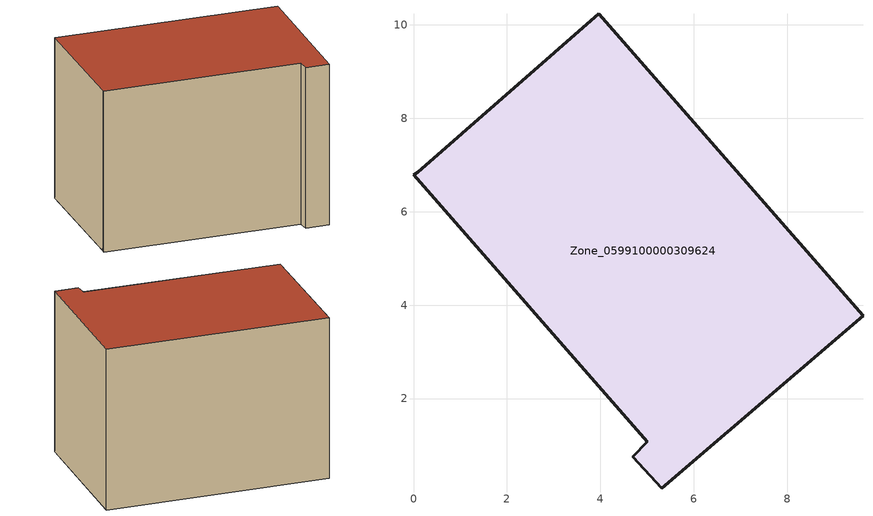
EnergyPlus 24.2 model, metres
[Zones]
Zone_0599100000309624
 floor ground (C_G): 9.62,3.77 5.32,0.08 4.7,0.75 5,1.07 0,6.79 0.09,6.85 3.97,10.24 z0
 wall outside (C_F): 0.09,6.85 0,6.79 5,1.07 4.7,0.75 5.32,0.08 9.62,3.77 3.97,10.24 0.09,6.85 z0:6.34
 roof outside (C_R): 9.62,3.77 3.97,10.24 0.09,6.85 0,6.79 5,1.07 4.7,0.75 5.32,0.08 z6.34
[BUILDING]
Pand.0599100000309624: North Axis=0; Terrain=City; Loads Convergence Tolerance Value=0.04; Temperature Convergence Tolerance Value=0.4; Solar Distribution=FullExterior; Maximum Number of Warmup Days=25; Minimum Number of Warmup Days=1
[Site:Location]
Rotterdam.The.Hague.AP_ZH_NLD Design_Conditions: Latitude=51.96; Longitude=4.45; Time Zone=1; Elevation=-4.5
[SITE:GROUNDTEMPERATURE:BUILDINGSURFACE]
18, 18, 18, 18, 18, 18, 18, 18, 18, 18, 18, 18
[MATERIAL] Thermal Absorptance=0.9; Solar Absorptance=0.7; Visible Absorptance=0.7
Name | Roughness | Thickness | Conductivity | Density | Specific Heat
G.TI.1946 | MediumSmooth | 0.15 | 1 | 540 | 1210
F.TI.1946 | Rough | 0.3 | 0.857143 | 1920 | 840
R.TI.1946 | MediumRough | 0.2 | 0.1 | 1500 | 1000
[CONSTRUCTION]
C_G: G.TI.1946
C_F: F.TI.1946
C_R: R.TI.1946
[ZONE]
Zone_0599100000309624: Type=1; Multiplier=1; Ceiling Height=Autocalculate; Volume=Autocalculate; Floor Area=autocalculate; Part of Total Floor Area=Yes
[ZONEINFILTRATION:DESIGNFLOWRATE]
Infil_Zone_0599100000309624: Zone or ZoneList or Space or SpaceList=Zone_0599100000309624; Schedule=AlwaysOn; Design Flow Rate Calculation Method=Flow/Area; Flow Rate per Floor Area=0.003; Constant Term Coefficient=1; Temperature Term Coefficient=0; Velocity Term Coefficient=0; Velocity Squared Term Coefficient=0
[HVACTEMPLATE:ZONE:IDEALLOADSAIRSYSTEM]
Zone_0599100000309624: Maximum Heating Supply Air Temperature=50; Minimum Cooling Supply Air Temperature=13; Maximum Heating Supply Air Humidity Ratio=0.0156; Minimum Cooling Supply Air Humidity Ratio=0.0077; Heating Limit=NoLimit; Cooling Limit=NoLimit; Dehumidification Control Type=ConstantSensibleHeatRatio; Cooling Sensible Heat Ratio=0.7; Dehumidification Setpoint=60; Humidification Control Type=None; Humidification Setpoint=30; Outdoor Air Method=None; Outdoor Air Flow Rate per Person=0.00944; Outdoor Air Flow Rate per Zone Floor Area=0; Outdoor Air Flow Rate per Zone=0; Demand Controlled Ventilation Type=None; Outdoor Air Economizer Type=NoEconomizer; Heat Recovery Type=None; Sensible Heat Recovery Effectiveness=0.7; Latent Heat Recovery Effectiveness=0.65
[ZONECONTROL:THERMOSTAT]
ThermostatControl_Zone_0599100000309624: Zone or ZoneList=Zone_0599100000309624; Control Type Schedule=DualSetpointControlType; Control 1=Thermostat_Zone_0599100000309624; Temperature Difference Between Cutout And Setpoint=0
[THERMOSTATSETPOINT:DUALSETPOINT]
Thermostat_Zone_0599100000309624: Heating Setpoint Temperature Schedule=HeatingSetpoint_Zone_0599100000309624; Cooling Setpoint Temperature Schedule=CoolingSetpoint_Zone_0599100000309624
[SCHEDULE:COMPACT]
HeatingSetpoint_Zone_0599100000309624: Through: 12/31, For: AllDays, Until: 24:00, 21
CoolingSetpoint_Zone_0599100000309624: Through: 12/31, For: AllDays, Until: 24:00, 24
DualSetpointControlType: Through: 12/31, For: AllDays, Until: 24:00, 4
AlwaysOn: Through: 12/31, For: AllDays, Until: 24:00, 1
